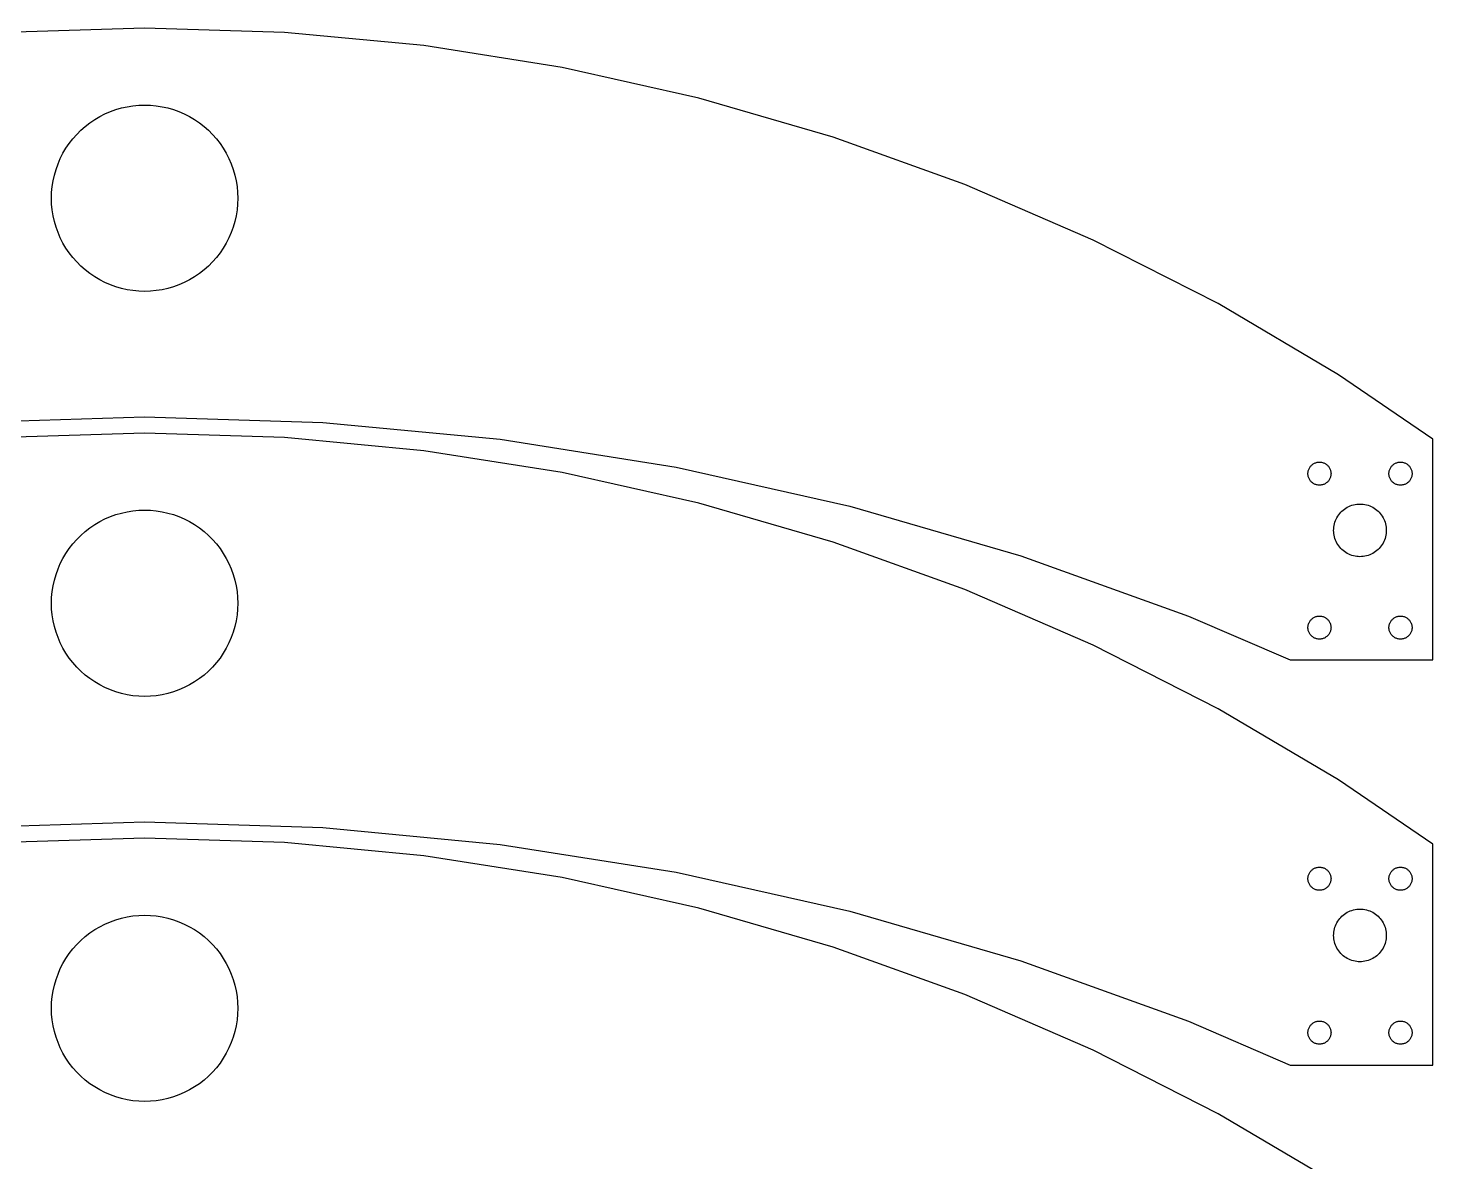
# Model space of a CAD drawing. Header units: metres. Extents: x 0 to 318, y 0 to 285.
# Drawn here: x 144.6 to 318, y 145 to 285 of the extents above; entities that cross this region are included whole.
import ezdxf

# ---------------------------------------------------------------- set-up
doc = ezdxf.new("R2010")
doc.units = ezdxf.units.M

msp = doc.modelspace()

# ---------------------------------------------------------------- linework, layer by layer
for p, q in [((159, 285), (141.733, 284.457)), ((176.267, 284.457), (159, 285)), ((193.467, 282.832), (176.267, 284.457)), ((210.53, 280.129), (193.467, 282.832)), ((227.39, 276.36), (210.53, 280.129)), ((243.98, 271.541), (227.39, 276.36)), ((152.838, 273.71), (153.46, 274.078)), ((153.46, 274.078), (154.104, 274.406)), ((154.104, 274.406), (154.767, 274.692)), ((154.767, 274.692), (155.446, 274.937)), ((155.446, 274.937), (156.14, 275.139)), ((156.14, 275.139), (156.845, 275.296)), ((156.845, 275.296), (157.559, 275.409)), ((157.559, 275.409), (158.278, 275.477)), ((158.278, 275.477), (159, 275.5)), ((159, 275.5), (159.722, 275.477)), ((159.722, 275.477), (160.441, 275.409)), ((160.441, 275.409), (161.155, 275.296)), ((161.155, 275.296), (161.86, 275.139)), ((161.86, 275.139), (162.554, 274.937)), ((162.554, 274.937), (163.233, 274.692)), ((163.233, 274.692), (163.896, 274.406)), ((163.896, 274.406), (164.54, 274.078)), ((164.54, 274.078), (165.162, 273.71)), ((150.617, 271.872), (151.128, 272.383)), ((151.128, 272.383), (151.67, 272.861)), ((151.67, 272.861), (152.24, 273.304)), ((152.24, 273.304), (152.838, 273.71)), ((165.162, 273.71), (165.76, 273.304)), ((165.76, 273.304), (166.33, 272.861)), ((166.33, 272.861), (166.872, 272.383)), ((166.872, 272.383), (167.383, 271.872)), ((149.29, 270.162), (149.696, 270.76)), ((149.696, 270.76), (150.139, 271.33)), ((150.139, 271.33), (150.617, 271.872)), ((167.383, 271.872), (167.861, 271.33)), ((167.861, 271.33), (168.304, 270.76)), ((168.304, 270.76), (168.71, 270.162)), ((260.234, 265.689), (243.98, 271.541)), ((148.308, 268.233), (148.594, 268.896)), ((148.594, 268.896), (148.922, 269.54)), ((148.922, 269.54), (149.29, 270.162)), ((168.71, 270.162), (169.078, 269.54)), ((169.078, 269.54), (169.406, 268.896)), ((169.406, 268.896), (169.692, 268.233)), ((147.861, 266.86), (148.063, 267.554)), ((148.063, 267.554), (148.308, 268.233)), ((169.692, 268.233), (169.937, 267.554)), ((169.937, 267.554), (170.139, 266.86)), ((147.523, 264.722), (147.591, 265.441)), ((147.591, 265.441), (147.704, 266.155)), ((147.704, 266.155), (147.861, 266.86)), ((170.139, 266.86), (170.296, 266.155)), ((170.296, 266.155), (170.409, 265.441)), ((170.409, 265.441), (170.477, 264.722)), ((276.089, 258.827), (260.234, 265.689)), ((147.5, 264), (147.523, 264.722)), ((147.523, 263.278), (147.5, 264)), ((170.477, 264.722), (170.5, 264)), ((170.5, 264), (170.477, 263.278)), ((147.591, 262.559), (147.523, 263.278)), ((147.704, 261.845), (147.591, 262.559)), ((147.861, 261.14), (147.704, 261.845)), ((170.296, 261.845), (170.139, 261.14)), ((170.409, 262.559), (170.296, 261.845)), ((170.477, 263.278), (170.409, 262.559)), ((148.063, 260.446), (147.861, 261.14)), ((148.308, 259.767), (148.063, 260.446)), ((169.937, 260.446), (169.692, 259.767)), ((170.139, 261.14), (169.937, 260.446)), ((148.594, 259.104), (148.308, 259.767)), ((148.922, 258.46), (148.594, 259.104)), ((149.29, 257.838), (148.922, 258.46)), ((169.078, 258.46), (168.71, 257.838)), ((169.406, 259.104), (169.078, 258.46)), ((169.692, 259.767), (169.406, 259.104)), ((291.482, 250.984), (276.089, 258.827)), ((149.696, 257.24), (149.29, 257.838)), ((150.139, 256.67), (149.696, 257.24)), ((150.617, 256.128), (150.139, 256.67)), ((167.861, 256.67), (167.383, 256.128)), ((168.304, 257.24), (167.861, 256.67)), ((168.71, 257.838), (168.304, 257.24)), ((151.128, 255.617), (150.617, 256.128)), ((151.67, 255.139), (151.128, 255.617)), ((152.24, 254.696), (151.67, 255.139)), ((166.33, 255.139), (165.76, 254.696)), ((166.872, 255.617), (166.33, 255.139)), ((167.383, 256.128), (166.872, 255.617)), ((152.838, 254.29), (152.24, 254.696)), ((153.46, 253.922), (152.838, 254.29)), ((154.104, 253.594), (153.46, 253.922)), ((154.767, 253.308), (154.104, 253.594)), ((155.446, 253.063), (154.767, 253.308)), ((163.233, 253.308), (162.554, 253.063)), ((163.896, 253.594), (163.233, 253.308)), ((164.54, 253.922), (163.896, 253.594)), ((165.162, 254.29), (164.54, 253.922)), ((165.76, 254.696), (165.162, 254.29)), ((156.14, 252.861), (155.446, 253.063)), ((156.845, 252.704), (156.14, 252.861)), ((157.559, 252.591), (156.845, 252.704)), ((158.278, 252.523), (157.559, 252.591)), ((159, 252.5), (158.278, 252.523)), ((159.722, 252.523), (159, 252.5)), ((160.441, 252.591), (159.722, 252.523)), ((161.155, 252.704), (160.441, 252.591)), ((161.86, 252.861), (161.155, 252.704)), ((162.554, 253.063), (161.86, 252.861)), ((306.352, 242.19), (291.482, 250.984)), ((318, 234.274), (306.352, 242.19)), ((137.023, 236.309), (159, 237)), ((159, 237), (180.977, 236.309)), ((180.977, 236.309), (202.867, 234.24)), ((159, 235), (141.733, 234.457)), ((176.267, 234.457), (159, 235)), ((193.467, 232.832), (176.267, 234.457)), ((202.867, 234.24), (224.583, 230.801)), ((318, 207), (318, 234.274)), ((210.53, 230.129), (193.467, 232.832)), ((224.583, 230.801), (246.041, 226.004)), ((302.675, 230.525), (302.711, 230.607)), ((302.711, 230.607), (302.751, 230.686)), ((302.751, 230.686), (302.797, 230.764)), ((302.797, 230.764), (302.847, 230.838)), ((302.847, 230.838), (302.902, 230.908)), ((302.902, 230.908), (302.961, 230.975)), ((302.961, 230.975), (303.025, 231.039)), ((303.025, 231.039), (303.092, 231.098)), ((303.092, 231.098), (303.162, 231.153)), ((303.162, 231.153), (303.236, 231.203)), ((303.236, 231.203), (303.313, 231.249)), ((303.313, 231.249), (303.393, 231.289)), ((303.393, 231.289), (303.475, 231.325)), ((303.475, 231.325), (303.56, 231.355)), ((303.56, 231.355), (303.646, 231.38)), ((303.646, 231.38), (303.733, 231.4)), ((303.733, 231.4), (303.821, 231.414)), ((303.821, 231.414), (303.911, 231.422)), ((303.911, 231.422), (304, 231.425)), ((304, 231.425), (304.089, 231.422)), ((304.089, 231.422), (304.179, 231.414)), ((304.179, 231.414), (304.267, 231.4)), ((304.267, 231.4), (304.354, 231.38)), ((304.354, 231.38), (304.44, 231.355)), ((304.44, 231.355), (304.525, 231.325)), ((304.525, 231.325), (304.607, 231.289)), ((304.607, 231.289), (304.686, 231.249)), ((304.686, 231.249), (304.764, 231.203)), ((304.764, 231.203), (304.838, 231.153)), ((304.838, 231.153), (304.908, 231.098)), ((304.908, 231.098), (304.975, 231.039)), ((304.975, 231.039), (305.039, 230.975)), ((305.039, 230.975), (305.098, 230.908)), ((305.098, 230.908), (305.153, 230.838)), ((305.153, 230.838), (305.203, 230.764)), ((305.203, 230.764), (305.249, 230.686)), ((305.249, 230.686), (305.289, 230.607)), ((305.289, 230.607), (305.325, 230.525)), ((312.675, 230.525), (312.711, 230.607)), ((312.711, 230.607), (312.751, 230.686)), ((312.751, 230.686), (312.797, 230.764)), ((312.797, 230.764), (312.847, 230.838)), ((312.847, 230.838), (312.902, 230.908)), ((312.902, 230.908), (312.961, 230.975)), ((312.961, 230.975), (313.025, 231.039)), ((313.025, 231.039), (313.092, 231.098)), ((313.092, 231.098), (313.162, 231.153)), ((313.162, 231.153), (313.236, 231.203)), ((313.236, 231.203), (313.313, 231.249)), ((313.313, 231.249), (313.393, 231.289)), ((313.393, 231.289), (313.475, 231.325)), ((313.475, 231.325), (313.56, 231.355)), ((313.56, 231.355), (313.646, 231.38)), ((313.646, 231.38), (313.733, 231.4)), ((313.733, 231.4), (313.821, 231.414)), ((313.821, 231.414), (313.911, 231.422)), ((313.911, 231.422), (314, 231.425)), ((314, 231.425), (314.089, 231.422)), ((314.089, 231.422), (314.179, 231.414)), ((314.179, 231.414), (314.267, 231.4)), ((314.267, 231.4), (314.354, 231.38)), ((314.354, 231.38), (314.44, 231.355)), ((314.44, 231.355), (314.525, 231.325)), ((314.525, 231.325), (314.607, 231.289)), ((314.607, 231.289), (314.686, 231.249)), ((314.686, 231.249), (314.764, 231.203)), ((314.764, 231.203), (314.838, 231.153)), ((314.838, 231.153), (314.908, 231.098)), ((314.908, 231.098), (314.975, 231.039)), ((314.975, 231.039), (315.039, 230.975)), ((315.039, 230.975), (315.098, 230.908)), ((315.098, 230.908), (315.153, 230.838)), ((315.153, 230.838), (315.203, 230.764)), ((315.203, 230.764), (315.249, 230.686)), ((315.249, 230.686), (315.289, 230.607)), ((315.289, 230.607), (315.325, 230.525)), ((227.39, 226.36), (210.53, 230.129)), ((302.575, 230), (302.578, 230.089)), ((302.578, 229.911), (302.575, 230)), ((302.578, 230.089), (302.586, 230.179)), ((302.586, 229.821), (302.578, 229.911)), ((302.586, 230.179), (302.6, 230.267)), ((302.6, 229.733), (302.586, 229.821)), ((302.6, 230.267), (302.62, 230.354)), ((302.62, 229.646), (302.6, 229.733)), ((302.62, 230.354), (302.645, 230.44)), ((302.645, 229.56), (302.62, 229.646)), ((302.645, 230.44), (302.675, 230.525)), ((302.675, 229.475), (302.645, 229.56)), ((302.711, 229.393), (302.675, 229.475)), ((302.751, 229.313), (302.711, 229.393)), ((302.797, 229.236), (302.751, 229.313)), ((302.847, 229.162), (302.797, 229.236)), ((302.902, 229.092), (302.847, 229.162)), ((302.961, 229.025), (302.902, 229.092)), ((303.025, 228.961), (302.961, 229.025)), ((303.092, 228.902), (303.025, 228.961)), ((303.162, 228.847), (303.092, 228.902)), ((304.908, 228.902), (304.838, 228.847)), ((304.975, 228.961), (304.908, 228.902)), ((305.039, 229.025), (304.975, 228.961)), ((305.098, 229.092), (305.039, 229.025)), ((305.153, 229.162), (305.098, 229.092)), ((305.203, 229.236), (305.153, 229.162)), ((305.249, 229.313), (305.203, 229.236)), ((305.289, 229.393), (305.249, 229.313)), ((305.325, 229.475), (305.289, 229.393)), ((305.325, 230.525), (305.355, 230.44)), ((305.355, 229.56), (305.325, 229.475)), ((305.355, 230.44), (305.38, 230.354)), ((305.38, 229.646), (305.355, 229.56)), ((305.38, 230.354), (305.4, 230.267)), ((305.4, 229.733), (305.38, 229.646)), ((305.4, 230.267), (305.414, 230.179)), ((305.414, 229.821), (305.4, 229.733)), ((305.414, 230.179), (305.422, 230.089)), ((305.422, 229.911), (305.414, 229.821)), ((305.422, 230.089), (305.425, 230)), ((305.425, 230), (305.422, 229.911)), ((312.575, 230), (312.578, 230.089)), ((312.578, 229.911), (312.575, 230)), ((312.578, 230.089), (312.586, 230.179)), ((312.586, 229.821), (312.578, 229.911)), ((312.586, 230.179), (312.6, 230.267)), ((312.6, 229.733), (312.586, 229.821)), ((312.6, 230.267), (312.62, 230.354)), ((312.62, 229.646), (312.6, 229.733)), ((312.62, 230.354), (312.645, 230.44)), ((312.645, 229.56), (312.62, 229.646)), ((312.645, 230.44), (312.675, 230.525)), ((312.675, 229.475), (312.645, 229.56)), ((312.711, 229.393), (312.675, 229.475)), ((312.751, 229.313), (312.711, 229.393)), ((312.797, 229.236), (312.751, 229.313)), ((312.847, 229.162), (312.797, 229.236)), ((312.902, 229.092), (312.847, 229.162)), ((312.961, 229.025), (312.902, 229.092)), ((313.025, 228.961), (312.961, 229.025)), ((313.092, 228.902), (313.025, 228.961)), ((313.162, 228.847), (313.092, 228.902)), ((314.908, 228.902), (314.838, 228.847)), ((314.975, 228.961), (314.908, 228.902)), ((315.039, 229.025), (314.975, 228.961)), ((315.098, 229.092), (315.039, 229.025)), ((315.153, 229.162), (315.098, 229.092)), ((315.203, 229.236), (315.153, 229.162)), ((315.249, 229.313), (315.203, 229.236)), ((315.289, 229.393), (315.249, 229.313)), ((315.325, 229.475), (315.289, 229.393)), ((315.325, 230.525), (315.355, 230.44)), ((315.355, 229.56), (315.325, 229.475)), ((315.355, 230.44), (315.38, 230.354)), ((315.38, 229.646), (315.355, 229.56)), ((315.38, 230.354), (315.4, 230.267)), ((315.4, 229.733), (315.38, 229.646)), ((315.4, 230.267), (315.414, 230.179)), ((315.414, 229.821), (315.4, 229.733)), ((315.414, 230.179), (315.422, 230.089)), ((315.422, 229.911), (315.414, 229.821)), ((315.422, 230.089), (315.425, 230)), ((315.425, 230), (315.422, 229.911)), ((303.236, 228.797), (303.162, 228.847)), ((303.313, 228.751), (303.236, 228.797)), ((303.393, 228.711), (303.313, 228.751)), ((303.475, 228.675), (303.393, 228.711)), ((303.56, 228.645), (303.475, 228.675)), ((303.646, 228.62), (303.56, 228.645)), ((303.733, 228.6), (303.646, 228.62)), ((303.821, 228.586), (303.733, 228.6)), ((303.911, 228.578), (303.821, 228.586)), ((304, 228.575), (303.911, 228.578)), ((304.089, 228.578), (304, 228.575)), ((304.179, 228.586), (304.089, 228.578)), ((304.267, 228.6), (304.179, 228.586)), ((304.354, 228.62), (304.267, 228.6)), ((304.44, 228.645), (304.354, 228.62)), ((304.525, 228.675), (304.44, 228.645)), ((304.607, 228.711), (304.525, 228.675)), ((304.686, 228.751), (304.607, 228.711)), ((304.764, 228.797), (304.686, 228.751)), ((304.838, 228.847), (304.764, 228.797)), ((313.236, 228.797), (313.162, 228.847)), ((313.313, 228.751), (313.236, 228.797)), ((313.393, 228.711), (313.313, 228.751)), ((313.475, 228.675), (313.393, 228.711)), ((313.56, 228.645), (313.475, 228.675)), ((313.646, 228.62), (313.56, 228.645)), ((313.733, 228.6), (313.646, 228.62)), ((313.821, 228.586), (313.733, 228.6)), ((313.911, 228.578), (313.821, 228.586)), ((314, 228.575), (313.911, 228.578)), ((314.089, 228.578), (314, 228.575)), ((314.179, 228.586), (314.089, 228.578)), ((314.267, 228.6), (314.179, 228.586)), ((314.354, 228.62), (314.267, 228.6)), ((314.44, 228.645), (314.354, 228.62)), ((314.525, 228.675), (314.44, 228.645)), ((314.607, 228.711), (314.525, 228.675)), ((314.686, 228.751), (314.607, 228.711)), ((314.764, 228.797), (314.686, 228.751)), ((314.838, 228.847), (314.764, 228.797)), ((156.845, 225.296), (157.559, 225.409)), ((157.559, 225.409), (158.278, 225.477)), ((158.278, 225.477), (159, 225.5)), ((159, 225.5), (159.722, 225.477)), ((159.722, 225.477), (160.441, 225.409)), ((160.441, 225.409), (161.155, 225.296)), ((243.98, 221.541), (227.39, 226.36)), ((246.041, 226.004), (267.156, 219.87)), ((306.775, 225.369), (306.928, 225.504)), ((306.928, 225.504), (307.09, 225.629)), ((307.09, 225.629), (307.259, 225.744)), ((307.259, 225.744), (307.434, 225.848)), ((307.434, 225.848), (307.616, 225.941)), ((307.616, 225.941), (307.804, 226.022)), ((307.804, 226.022), (307.996, 226.091)), ((307.996, 226.091), (308.192, 226.148)), ((308.192, 226.148), (308.391, 226.192)), ((308.391, 226.192), (308.593, 226.224)), ((308.593, 226.224), (308.796, 226.244)), ((308.796, 226.244), (309, 226.25)), ((309, 226.25), (309.204, 226.244)), ((309.204, 226.244), (309.407, 226.224)), ((309.407, 226.224), (309.609, 226.192)), ((309.609, 226.192), (309.808, 226.148)), ((309.808, 226.148), (310.004, 226.091)), ((310.004, 226.091), (310.196, 226.022)), ((310.196, 226.022), (310.384, 225.941)), ((310.384, 225.941), (310.566, 225.848)), ((310.566, 225.848), (310.741, 225.744)), ((310.741, 225.744), (310.91, 225.629)), ((310.91, 225.629), (311.072, 225.504)), ((311.072, 225.504), (311.225, 225.369)), ((152.24, 223.304), (152.838, 223.71)), ((152.838, 223.71), (153.46, 224.078)), ((153.46, 224.078), (154.104, 224.406)), ((154.104, 224.406), (154.767, 224.692)), ((154.767, 224.692), (155.446, 224.937)), ((155.446, 224.937), (156.14, 225.139)), ((156.14, 225.139), (156.845, 225.296)), ((161.155, 225.296), (161.86, 225.139)), ((161.86, 225.139), (162.554, 224.937)), ((162.554, 224.937), (163.233, 224.692)), ((163.233, 224.692), (163.896, 224.406)), ((163.896, 224.406), (164.54, 224.078)), ((164.54, 224.078), (165.162, 223.71)), ((165.162, 223.71), (165.76, 223.304)), ((305.808, 223.609), (305.852, 223.808)), ((305.852, 223.808), (305.909, 224.004)), ((305.909, 224.004), (305.978, 224.196)), ((305.978, 224.196), (306.059, 224.384)), ((306.059, 224.384), (306.152, 224.566)), ((306.152, 224.566), (306.256, 224.741)), ((306.256, 224.741), (306.371, 224.91)), ((306.371, 224.91), (306.496, 225.072)), ((306.496, 225.072), (306.631, 225.225)), ((306.631, 225.225), (306.775, 225.369)), ((311.225, 225.369), (311.369, 225.225)), ((311.369, 225.225), (311.504, 225.072)), ((311.504, 225.072), (311.629, 224.91)), ((311.629, 224.91), (311.744, 224.741)), ((311.744, 224.741), (311.848, 224.566)), ((311.848, 224.566), (311.941, 224.384)), ((311.941, 224.384), (312.022, 224.196)), ((312.022, 224.196), (312.091, 224.004)), ((312.091, 224.004), (312.148, 223.808)), ((312.148, 223.808), (312.192, 223.609)), ((150.617, 221.872), (151.128, 222.383)), ((151.128, 222.383), (151.67, 222.861)), ((151.67, 222.861), (152.24, 223.304)), ((165.76, 223.304), (166.33, 222.861)), ((166.33, 222.861), (166.872, 222.383)), ((166.872, 222.383), (167.383, 221.872)), ((305.75, 223), (305.756, 223.204)), ((305.756, 222.796), (305.75, 223)), ((305.756, 223.204), (305.776, 223.407)), ((305.776, 222.593), (305.756, 222.796)), ((305.776, 223.407), (305.808, 223.609)), ((305.808, 222.391), (305.776, 222.593)), ((305.852, 222.192), (305.808, 222.391)), ((305.909, 221.996), (305.852, 222.192)), ((305.978, 221.804), (305.909, 221.996)), ((312.091, 221.996), (312.022, 221.804)), ((312.148, 222.192), (312.091, 221.996)), ((312.192, 222.391), (312.148, 222.192)), ((312.192, 223.609), (312.224, 223.407)), ((312.224, 222.593), (312.192, 222.391)), ((312.224, 223.407), (312.244, 223.204)), ((312.244, 222.796), (312.224, 222.593)), ((312.244, 223.204), (312.25, 223)), ((312.25, 223), (312.244, 222.796)), ((149.29, 220.162), (149.696, 220.76)), ((149.696, 220.76), (150.139, 221.33)), ((150.139, 221.33), (150.617, 221.872)), ((167.383, 221.872), (167.861, 221.33)), ((167.861, 221.33), (168.304, 220.76)), ((168.304, 220.76), (168.71, 220.162)), ((260.234, 215.689), (243.98, 221.541)), ((306.059, 221.616), (305.978, 221.804)), ((306.152, 221.434), (306.059, 221.616)), ((306.256, 221.259), (306.152, 221.434)), ((306.371, 221.09), (306.256, 221.259)), ((306.496, 220.928), (306.371, 221.09)), ((306.631, 220.775), (306.496, 220.928)), ((306.775, 220.631), (306.631, 220.775)), ((306.928, 220.496), (306.775, 220.631)), ((307.09, 220.371), (306.928, 220.496)), ((307.259, 220.256), (307.09, 220.371)), ((307.434, 220.152), (307.259, 220.256)), ((310.741, 220.256), (310.566, 220.152)), ((310.91, 220.371), (310.741, 220.256)), ((311.072, 220.496), (310.91, 220.371)), ((311.225, 220.631), (311.072, 220.496)), ((311.369, 220.775), (311.225, 220.631)), ((311.504, 220.928), (311.369, 220.775)), ((311.629, 221.09), (311.504, 220.928)), ((311.744, 221.259), (311.629, 221.09)), ((311.848, 221.434), (311.744, 221.259)), ((311.941, 221.616), (311.848, 221.434)), ((312.022, 221.804), (311.941, 221.616)), ((148.308, 218.233), (148.594, 218.896)), ((148.594, 218.896), (148.922, 219.54)), ((148.922, 219.54), (149.29, 220.162)), ((168.71, 220.162), (169.078, 219.54)), ((169.078, 219.54), (169.406, 218.896)), ((169.406, 218.896), (169.692, 218.233)), ((267.156, 219.87), (287.844, 212.422)), ((307.616, 220.059), (307.434, 220.152)), ((307.804, 219.978), (307.616, 220.059)), ((307.996, 219.909), (307.804, 219.978)), ((308.192, 219.852), (307.996, 219.909)), ((308.391, 219.808), (308.192, 219.852)), ((308.593, 219.776), (308.391, 219.808)), ((308.796, 219.756), (308.593, 219.776)), ((309, 219.75), (308.796, 219.756)), ((309.204, 219.756), (309, 219.75)), ((309.407, 219.776), (309.204, 219.756)), ((309.609, 219.808), (309.407, 219.776)), ((309.808, 219.852), (309.609, 219.808)), ((310.004, 219.909), (309.808, 219.852)), ((310.196, 219.978), (310.004, 219.909)), ((310.384, 220.059), (310.196, 219.978)), ((310.566, 220.152), (310.384, 220.059)), ((147.704, 216.155), (147.861, 216.86)), ((147.861, 216.86), (148.063, 217.554)), ((148.063, 217.554), (148.308, 218.233)), ((169.692, 218.233), (169.937, 217.554)), ((169.937, 217.554), (170.139, 216.86)), ((170.139, 216.86), (170.296, 216.155)), ((147.523, 214.722), (147.591, 215.441)), ((147.591, 215.441), (147.704, 216.155)), ((170.296, 216.155), (170.409, 215.441)), ((170.409, 215.441), (170.477, 214.722)), ((276.089, 208.827), (260.234, 215.689)), ((147.5, 214), (147.523, 214.722)), ((147.523, 213.278), (147.5, 214)), ((147.591, 212.559), (147.523, 213.278)), ((170.477, 213.278), (170.409, 212.559)), ((170.477, 214.722), (170.5, 214)), ((170.5, 214), (170.477, 213.278)), ((147.704, 211.845), (147.591, 212.559)), ((147.861, 211.14), (147.704, 211.845)), ((170.296, 211.845), (170.139, 211.14)), ((170.409, 212.559), (170.296, 211.845)), ((287.844, 212.422), (300.373, 207)), ((302.675, 211.525), (302.711, 211.607)), ((302.711, 211.607), (302.751, 211.686)), ((302.751, 211.686), (302.797, 211.764)), ((302.797, 211.764), (302.847, 211.838)), ((302.847, 211.838), (302.902, 211.908)), ((302.902, 211.908), (302.961, 211.975)), ((302.961, 211.975), (303.025, 212.039)), ((303.025, 212.039), (303.092, 212.098)), ((303.092, 212.098), (303.162, 212.153)), ((303.162, 212.153), (303.236, 212.203)), ((303.236, 212.203), (303.313, 212.249)), ((303.313, 212.249), (303.393, 212.289)), ((303.393, 212.289), (303.475, 212.325)), ((303.475, 212.325), (303.56, 212.355)), ((303.56, 212.355), (303.646, 212.38)), ((303.646, 212.38), (303.733, 212.4)), ((303.733, 212.4), (303.821, 212.414)), ((303.821, 212.414), (303.911, 212.422)), ((303.911, 212.422), (304, 212.425)), ((304, 212.425), (304.089, 212.422)), ((304.089, 212.422), (304.179, 212.414)), ((304.179, 212.414), (304.267, 212.4)), ((304.267, 212.4), (304.354, 212.38)), ((304.354, 212.38), (304.44, 212.355)), ((304.44, 212.355), (304.525, 212.325)), ((304.525, 212.325), (304.607, 212.289)), ((304.607, 212.289), (304.686, 212.249)), ((304.686, 212.249), (304.764, 212.203)), ((304.764, 212.203), (304.838, 212.153)), ((304.838, 212.153), (304.908, 212.098)), ((304.908, 212.098), (304.975, 212.039)), ((304.975, 212.039), (305.039, 211.975)), ((305.039, 211.975), (305.098, 211.908)), ((305.098, 211.908), (305.153, 211.838)), ((305.153, 211.838), (305.203, 211.764)), ((305.203, 211.764), (305.249, 211.686)), ((305.249, 211.686), (305.289, 211.607)), ((305.289, 211.607), (305.325, 211.525)), ((312.675, 211.525), (312.711, 211.607)), ((312.711, 211.607), (312.751, 211.686)), ((312.751, 211.686), (312.797, 211.764)), ((312.797, 211.764), (312.847, 211.838)), ((312.847, 211.838), (312.902, 211.908)), ((312.902, 211.908), (312.961, 211.975)), ((312.961, 211.975), (313.025, 212.039)), ((313.025, 212.039), (313.092, 212.098)), ((313.092, 212.098), (313.162, 212.153)), ((313.162, 212.153), (313.236, 212.203)), ((313.236, 212.203), (313.313, 212.249)), ((313.313, 212.249), (313.393, 212.289)), ((313.393, 212.289), (313.475, 212.325)), ((313.475, 212.325), (313.56, 212.355)), ((313.56, 212.355), (313.646, 212.38)), ((313.646, 212.38), (313.733, 212.4)), ((313.733, 212.4), (313.821, 212.414)), ((313.821, 212.414), (313.911, 212.422)), ((313.911, 212.422), (314, 212.425)), ((314, 212.425), (314.089, 212.422)), ((314.089, 212.422), (314.179, 212.414)), ((314.179, 212.414), (314.267, 212.4)), ((314.267, 212.4), (314.354, 212.38)), ((314.354, 212.38), (314.44, 212.355)), ((314.44, 212.355), (314.525, 212.325)), ((314.525, 212.325), (314.607, 212.289)), ((314.607, 212.289), (314.686, 212.249)), ((314.686, 212.249), (314.764, 212.203)), ((314.764, 212.203), (314.838, 212.153)), ((314.838, 212.153), (314.908, 212.098)), ((314.908, 212.098), (314.975, 212.039)), ((314.975, 212.039), (315.039, 211.975)), ((315.039, 211.975), (315.098, 211.908)), ((315.098, 211.908), (315.153, 211.838)), ((315.153, 211.838), (315.203, 211.764)), ((315.203, 211.764), (315.249, 211.686)), ((315.249, 211.686), (315.289, 211.607)), ((315.289, 211.607), (315.325, 211.525)), ((148.063, 210.446), (147.861, 211.14)), ((148.308, 209.767), (148.063, 210.446)), ((169.937, 210.446), (169.692, 209.767)), ((170.139, 211.14), (169.937, 210.446)), ((302.575, 211), (302.578, 211.089)), ((302.578, 210.911), (302.575, 211)), ((302.578, 211.089), (302.586, 211.179)), ((302.586, 210.821), (302.578, 210.911)), ((302.586, 211.179), (302.6, 211.267)), ((302.6, 210.733), (302.586, 210.821)), ((302.6, 211.267), (302.62, 211.354)), ((302.62, 210.646), (302.6, 210.733)), ((302.62, 211.354), (302.645, 211.44)), ((302.645, 210.56), (302.62, 210.646)), ((302.645, 211.44), (302.675, 211.525)), ((302.675, 210.475), (302.645, 210.56)), ((302.711, 210.393), (302.675, 210.475)), ((302.751, 210.313), (302.711, 210.393)), ((302.797, 210.236), (302.751, 210.313)), ((302.847, 210.162), (302.797, 210.236)), ((302.902, 210.092), (302.847, 210.162)), ((302.961, 210.025), (302.902, 210.092)), ((303.025, 209.961), (302.961, 210.025)), ((303.092, 209.902), (303.025, 209.961)), ((303.162, 209.847), (303.092, 209.902)), ((303.236, 209.797), (303.162, 209.847)), ((303.313, 209.751), (303.236, 209.797)), ((304.764, 209.797), (304.686, 209.751)), ((304.838, 209.847), (304.764, 209.797)), ((304.908, 209.902), (304.838, 209.847)), ((304.975, 209.961), (304.908, 209.902)), ((305.039, 210.025), (304.975, 209.961)), ((305.098, 210.092), (305.039, 210.025)), ((305.153, 210.162), (305.098, 210.092)), ((305.203, 210.236), (305.153, 210.162)), ((305.249, 210.313), (305.203, 210.236)), ((305.289, 210.393), (305.249, 210.313)), ((305.325, 210.475), (305.289, 210.393)), ((305.325, 211.525), (305.355, 211.44)), ((305.355, 210.56), (305.325, 210.475)), ((305.355, 211.44), (305.38, 211.354)), ((305.38, 210.646), (305.355, 210.56)), ((305.38, 211.354), (305.4, 211.267)), ((305.4, 210.733), (305.38, 210.646)), ((305.4, 211.267), (305.414, 211.179)), ((305.414, 210.821), (305.4, 210.733)), ((305.414, 211.179), (305.422, 211.089)), ((305.422, 210.911), (305.414, 210.821)), ((305.422, 211.089), (305.425, 211)), ((305.425, 211), (305.422, 210.911)), ((312.575, 211), (312.578, 211.089)), ((312.578, 210.911), (312.575, 211)), ((312.578, 211.089), (312.586, 211.179)), ((312.586, 210.821), (312.578, 210.911)), ((312.586, 211.179), (312.6, 211.267)), ((312.6, 210.733), (312.586, 210.821)), ((312.6, 211.267), (312.62, 211.354)), ((312.62, 210.646), (312.6, 210.733)), ((312.62, 211.354), (312.645, 211.44)), ((312.645, 210.56), (312.62, 210.646)), ((312.645, 211.44), (312.675, 211.525)), ((312.675, 210.475), (312.645, 210.56)), ((312.711, 210.393), (312.675, 210.475)), ((312.751, 210.313), (312.711, 210.393)), ((312.797, 210.236), (312.751, 210.313)), ((312.847, 210.162), (312.797, 210.236)), ((312.902, 210.092), (312.847, 210.162)), ((312.961, 210.025), (312.902, 210.092)), ((313.025, 209.961), (312.961, 210.025)), ((313.092, 209.902), (313.025, 209.961)), ((313.162, 209.847), (313.092, 209.902)), ((313.236, 209.797), (313.162, 209.847)), ((313.313, 209.751), (313.236, 209.797)), ((314.764, 209.797), (314.686, 209.751)), ((314.838, 209.847), (314.764, 209.797)), ((314.908, 209.902), (314.838, 209.847)), ((314.975, 209.961), (314.908, 209.902)), ((315.039, 210.025), (314.975, 209.961)), ((315.098, 210.092), (315.039, 210.025)), ((315.153, 210.162), (315.098, 210.092)), ((315.203, 210.236), (315.153, 210.162)), ((315.249, 210.313), (315.203, 210.236)), ((315.289, 210.393), (315.249, 210.313)), ((315.325, 210.475), (315.289, 210.393)), ((315.325, 211.525), (315.355, 211.44)), ((315.355, 210.56), (315.325, 210.475)), ((315.355, 211.44), (315.38, 211.354)), ((315.38, 210.646), (315.355, 210.56)), ((315.38, 211.354), (315.4, 211.267)), ((315.4, 210.733), (315.38, 210.646)), ((315.4, 211.267), (315.414, 211.179)), ((315.414, 210.821), (315.4, 210.733)), ((315.414, 211.179), (315.422, 211.089)), ((315.422, 210.911), (315.414, 210.821)), ((315.422, 211.089), (315.425, 211)), ((315.425, 211), (315.422, 210.911)), ((148.594, 209.104), (148.308, 209.767)), ((148.922, 208.46), (148.594, 209.104)), ((149.29, 207.838), (148.922, 208.46)), ((169.078, 208.46), (168.71, 207.838)), ((169.406, 209.104), (169.078, 208.46)), ((169.692, 209.767), (169.406, 209.104)), ((291.482, 200.984), (276.089, 208.827)), ((303.393, 209.711), (303.313, 209.751)), ((303.475, 209.675), (303.393, 209.711)), ((303.56, 209.645), (303.475, 209.675)), ((303.646, 209.62), (303.56, 209.645)), ((303.733, 209.6), (303.646, 209.62)), ((303.821, 209.586), (303.733, 209.6)), ((303.911, 209.578), (303.821, 209.586)), ((304, 209.575), (303.911, 209.578)), ((304.089, 209.578), (304, 209.575)), ((304.179, 209.586), (304.089, 209.578)), ((304.267, 209.6), (304.179, 209.586)), ((304.354, 209.62), (304.267, 209.6)), ((304.44, 209.645), (304.354, 209.62)), ((304.525, 209.675), (304.44, 209.645)), ((304.607, 209.711), (304.525, 209.675)), ((304.686, 209.751), (304.607, 209.711)), ((313.393, 209.711), (313.313, 209.751)), ((313.475, 209.675), (313.393, 209.711)), ((313.56, 209.645), (313.475, 209.675)), ((313.646, 209.62), (313.56, 209.645)), ((313.733, 209.6), (313.646, 209.62)), ((313.821, 209.586), (313.733, 209.6)), ((313.911, 209.578), (313.821, 209.586)), ((314, 209.575), (313.911, 209.578)), ((314.089, 209.578), (314, 209.575)), ((314.179, 209.586), (314.089, 209.578)), ((314.267, 209.6), (314.179, 209.586)), ((314.354, 209.62), (314.267, 209.6)), ((314.44, 209.645), (314.354, 209.62)), ((314.525, 209.675), (314.44, 209.645)), ((314.607, 209.711), (314.525, 209.675)), ((314.686, 209.751), (314.607, 209.711)), ((149.696, 207.24), (149.29, 207.838)), ((150.139, 206.67), (149.696, 207.24)), ((150.617, 206.128), (150.139, 206.67)), ((167.861, 206.67), (167.383, 206.128)), ((168.304, 207.24), (167.861, 206.67)), ((168.71, 207.838), (168.304, 207.24)), ((300.373, 207), (318, 207)), ((151.128, 205.617), (150.617, 206.128)), ((151.67, 205.139), (151.128, 205.617)), ((152.24, 204.696), (151.67, 205.139)), ((152.838, 204.29), (152.24, 204.696)), ((165.76, 204.696), (165.162, 204.29)), ((166.33, 205.139), (165.76, 204.696)), ((166.872, 205.617), (166.33, 205.139)), ((167.383, 206.128), (166.872, 205.617)), ((153.46, 203.922), (152.838, 204.29)), ((154.104, 203.594), (153.46, 203.922)), ((154.767, 203.308), (154.104, 203.594)), ((155.446, 203.063), (154.767, 203.308)), ((156.14, 202.861), (155.446, 203.063)), ((156.845, 202.704), (156.14, 202.861)), ((161.86, 202.861), (161.155, 202.704)), ((162.554, 203.063), (161.86, 202.861)), ((163.233, 203.308), (162.554, 203.063)), ((163.896, 203.594), (163.233, 203.308)), ((164.54, 203.922), (163.896, 203.594)), ((165.162, 204.29), (164.54, 203.922)), ((157.559, 202.591), (156.845, 202.704)), ((158.278, 202.523), (157.559, 202.591)), ((159, 202.5), (158.278, 202.523)), ((159.722, 202.523), (159, 202.5)), ((160.441, 202.591), (159.722, 202.523)), ((161.155, 202.704), (160.441, 202.591)), ((306.352, 192.19), (291.482, 200.984)), ((318, 184.274), (306.352, 192.19)), ((137.023, 186.309), (159, 187)), ((159, 187), (180.977, 186.309)), ((180.977, 186.309), (202.867, 184.24)), ((159, 185), (141.733, 184.457)), ((176.267, 184.457), (159, 185)), ((193.467, 182.832), (176.267, 184.457)), ((202.867, 184.24), (224.583, 180.801)), ((318, 157), (318, 184.274)), ((210.53, 180.129), (193.467, 182.832)), ((224.583, 180.801), (246.041, 176.004)), ((302.6, 180.267), (302.62, 180.354)), ((302.62, 180.354), (302.645, 180.44)), ((302.645, 180.44), (302.675, 180.525)), ((302.675, 180.525), (302.711, 180.607)), ((302.711, 180.607), (302.751, 180.686)), ((302.751, 180.686), (302.797, 180.764)), ((302.797, 180.764), (302.847, 180.838)), ((302.847, 180.838), (302.902, 180.908)), ((302.902, 180.908), (302.961, 180.975)), ((302.961, 180.975), (303.025, 181.039)), ((303.025, 181.039), (303.092, 181.098)), ((303.092, 181.098), (303.162, 181.153)), ((303.162, 181.153), (303.236, 181.203)), ((303.236, 181.203), (303.313, 181.249)), ((303.313, 181.249), (303.393, 181.289)), ((303.393, 181.289), (303.475, 181.325)), ((303.475, 181.325), (303.56, 181.355)), ((303.56, 181.355), (303.646, 181.38)), ((303.646, 181.38), (303.733, 181.4)), ((303.733, 181.4), (303.821, 181.414)), ((303.821, 181.414), (303.911, 181.422)), ((303.911, 181.422), (304, 181.425)), ((304, 181.425), (304.089, 181.422)), ((304.089, 181.422), (304.179, 181.414)), ((304.179, 181.414), (304.267, 181.4)), ((304.267, 181.4), (304.354, 181.38)), ((304.354, 181.38), (304.44, 181.355)), ((304.44, 181.355), (304.525, 181.325)), ((304.525, 181.325), (304.607, 181.289)), ((304.607, 181.289), (304.686, 181.249)), ((304.686, 181.249), (304.764, 181.203)), ((304.764, 181.203), (304.838, 181.153)), ((304.838, 181.153), (304.908, 181.098)), ((304.908, 181.098), (304.975, 181.039)), ((304.975, 181.039), (305.039, 180.975)), ((305.039, 180.975), (305.098, 180.908)), ((305.098, 180.908), (305.153, 180.838)), ((305.153, 180.838), (305.203, 180.764)), ((305.203, 180.764), (305.249, 180.686)), ((305.249, 180.686), (305.289, 180.607)), ((305.289, 180.607), (305.325, 180.525)), ((305.325, 180.525), (305.355, 180.44)), ((305.355, 180.44), (305.38, 180.354)), ((305.38, 180.354), (305.4, 180.267)), ((312.6, 180.267), (312.62, 180.354)), ((312.62, 180.354), (312.645, 180.44)), ((312.645, 180.44), (312.675, 180.525)), ((312.675, 180.525), (312.711, 180.607)), ((312.711, 180.607), (312.751, 180.686)), ((312.751, 180.686), (312.797, 180.764)), ((312.797, 180.764), (312.847, 180.838)), ((312.847, 180.838), (312.902, 180.908)), ((312.902, 180.908), (312.961, 180.975)), ((312.961, 180.975), (313.025, 181.039)), ((313.025, 181.039), (313.092, 181.098)), ((313.092, 181.098), (313.162, 181.153)), ((313.162, 181.153), (313.236, 181.203)), ((313.236, 181.203), (313.313, 181.249)), ((313.313, 181.249), (313.393, 181.289)), ((313.393, 181.289), (313.475, 181.325)), ((313.475, 181.325), (313.56, 181.355)), ((313.56, 181.355), (313.646, 181.38)), ((313.646, 181.38), (313.733, 181.4)), ((313.733, 181.4), (313.821, 181.414)), ((313.821, 181.414), (313.911, 181.422)), ((313.911, 181.422), (314, 181.425)), ((314, 181.425), (314.089, 181.422)), ((314.089, 181.422), (314.179, 181.414)), ((314.179, 181.414), (314.267, 181.4)), ((314.267, 181.4), (314.354, 181.38)), ((314.354, 181.38), (314.44, 181.355)), ((314.44, 181.355), (314.525, 181.325)), ((314.525, 181.325), (314.607, 181.289)), ((314.607, 181.289), (314.686, 181.249)), ((314.686, 181.249), (314.764, 181.203)), ((314.764, 181.203), (314.838, 181.153)), ((314.838, 181.153), (314.908, 181.098)), ((314.908, 181.098), (314.975, 181.039)), ((314.975, 181.039), (315.039, 180.975)), ((315.039, 180.975), (315.098, 180.908)), ((315.098, 180.908), (315.153, 180.838)), ((315.153, 180.838), (315.203, 180.764)), ((315.203, 180.764), (315.249, 180.686)), ((315.249, 180.686), (315.289, 180.607)), ((315.289, 180.607), (315.325, 180.525)), ((315.325, 180.525), (315.355, 180.44)), ((315.355, 180.44), (315.38, 180.354)), ((315.38, 180.354), (315.4, 180.267)), ((227.39, 176.36), (210.53, 180.129)), ((302.575, 180), (302.578, 180.089)), ((302.578, 179.911), (302.575, 180)), ((302.578, 180.089), (302.586, 180.179)), ((302.586, 179.821), (302.578, 179.911)), ((302.586, 180.179), (302.6, 180.267)), ((302.6, 179.733), (302.586, 179.821)), ((302.62, 179.646), (302.6, 179.733)), ((302.645, 179.56), (302.62, 179.646)), ((302.675, 179.475), (302.645, 179.56)), ((302.711, 179.393), (302.675, 179.475)), ((302.751, 179.313), (302.711, 179.393)), ((302.797, 179.236), (302.751, 179.313)), ((302.847, 179.162), (302.797, 179.236)), ((302.902, 179.092), (302.847, 179.162)), ((302.961, 179.025), (302.902, 179.092)), ((303.025, 178.961), (302.961, 179.025)), ((303.092, 178.902), (303.025, 178.961)), ((303.162, 178.847), (303.092, 178.902)), ((303.236, 178.797), (303.162, 178.847)), ((303.313, 178.751), (303.236, 178.797)), ((303.393, 178.711), (303.313, 178.751)), ((303.475, 178.675), (303.393, 178.711)), ((303.56, 178.645), (303.475, 178.675)), ((303.646, 178.62), (303.56, 178.645)), ((303.733, 178.6), (303.646, 178.62)), ((303.821, 178.586), (303.733, 178.6)), ((303.911, 178.578), (303.821, 178.586)), ((304.179, 178.586), (304.089, 178.578)), ((304.267, 178.6), (304.179, 178.586)), ((304.354, 178.62), (304.267, 178.6)), ((304.44, 178.645), (304.354, 178.62)), ((304.525, 178.675), (304.44, 178.645)), ((304.607, 178.711), (304.525, 178.675)), ((304.686, 178.751), (304.607, 178.711)), ((304.764, 178.797), (304.686, 178.751)), ((304.838, 178.847), (304.764, 178.797)), ((304.908, 178.902), (304.838, 178.847)), ((304.975, 178.961), (304.908, 178.902)), ((305.039, 179.025), (304.975, 178.961)), ((305.098, 179.092), (305.039, 179.025)), ((305.153, 179.162), (305.098, 179.092)), ((305.203, 179.236), (305.153, 179.162)), ((305.249, 179.313), (305.203, 179.236)), ((305.289, 179.393), (305.249, 179.313)), ((305.325, 179.475), (305.289, 179.393)), ((305.355, 179.56), (305.325, 179.475)), ((305.38, 179.646), (305.355, 179.56)), ((305.4, 179.733), (305.38, 179.646)), ((305.4, 180.267), (305.414, 180.179)), ((305.414, 179.821), (305.4, 179.733)), ((305.414, 180.179), (305.422, 180.089)), ((305.422, 179.911), (305.414, 179.821)), ((305.422, 180.089), (305.425, 180)), ((305.425, 180), (305.422, 179.911)), ((312.575, 180), (312.578, 180.089)), ((312.578, 179.911), (312.575, 180)), ((312.578, 180.089), (312.586, 180.179)), ((312.586, 179.821), (312.578, 179.911)), ((312.586, 180.179), (312.6, 180.267)), ((312.6, 179.733), (312.586, 179.821)), ((312.62, 179.646), (312.6, 179.733)), ((312.645, 179.56), (312.62, 179.646)), ((312.675, 179.475), (312.645, 179.56)), ((312.711, 179.393), (312.675, 179.475)), ((312.751, 179.313), (312.711, 179.393)), ((312.797, 179.236), (312.751, 179.313)), ((312.847, 179.162), (312.797, 179.236)), ((312.902, 179.092), (312.847, 179.162)), ((312.961, 179.025), (312.902, 179.092)), ((313.025, 178.961), (312.961, 179.025)), ((313.092, 178.902), (313.025, 178.961)), ((313.162, 178.847), (313.092, 178.902)), ((313.236, 178.797), (313.162, 178.847)), ((313.313, 178.751), (313.236, 178.797)), ((313.393, 178.711), (313.313, 178.751)), ((313.475, 178.675), (313.393, 178.711)), ((313.56, 178.645), (313.475, 178.675)), ((313.646, 178.62), (313.56, 178.645)), ((313.733, 178.6), (313.646, 178.62)), ((313.821, 178.586), (313.733, 178.6)), ((313.911, 178.578), (313.821, 178.586)), ((314.179, 178.586), (314.089, 178.578)), ((314.267, 178.6), (314.179, 178.586)), ((314.354, 178.62), (314.267, 178.6)), ((314.44, 178.645), (314.354, 178.62)), ((314.525, 178.675), (314.44, 178.645)), ((314.607, 178.711), (314.525, 178.675)), ((314.686, 178.751), (314.607, 178.711)), ((314.764, 178.797), (314.686, 178.751)), ((314.838, 178.847), (314.764, 178.797)), ((314.908, 178.902), (314.838, 178.847)), ((314.975, 178.961), (314.908, 178.902)), ((315.039, 179.025), (314.975, 178.961)), ((315.098, 179.092), (315.039, 179.025)), ((315.153, 179.162), (315.098, 179.092)), ((315.203, 179.236), (315.153, 179.162)), ((315.249, 179.313), (315.203, 179.236)), ((315.289, 179.393), (315.249, 179.313)), ((315.325, 179.475), (315.289, 179.393)), ((315.355, 179.56), (315.325, 179.475)), ((315.38, 179.646), (315.355, 179.56)), ((315.4, 179.733), (315.38, 179.646)), ((315.4, 180.267), (315.414, 180.179)), ((315.414, 179.821), (315.4, 179.733)), ((315.414, 180.179), (315.422, 180.089)), ((315.422, 179.911), (315.414, 179.821)), ((315.422, 180.089), (315.425, 180)), ((315.425, 180), (315.422, 179.911)), ((304, 178.575), (303.911, 178.578)), ((304.089, 178.578), (304, 178.575)), ((314, 178.575), (313.911, 178.578)), ((314.089, 178.578), (314, 178.575)), ((155.446, 174.937), (156.14, 175.139)), ((156.14, 175.139), (156.845, 175.296)), ((156.845, 175.296), (157.559, 175.409)), ((157.559, 175.409), (158.278, 175.477)), ((158.278, 175.477), (159, 175.5)), ((159, 175.5), (159.722, 175.477)), ((159.722, 175.477), (160.441, 175.409)), ((160.441, 175.409), (161.155, 175.296)), ((161.155, 175.296), (161.86, 175.139)), ((161.86, 175.139), (162.554, 174.937)), ((243.98, 171.541), (227.39, 176.36)), ((246.041, 176.004), (267.156, 169.87)), ((306.496, 175.072), (306.631, 175.225)), ((306.631, 175.225), (306.775, 175.369)), ((306.775, 175.369), (306.928, 175.504)), ((306.928, 175.504), (307.09, 175.629)), ((307.09, 175.629), (307.259, 175.744)), ((307.259, 175.744), (307.434, 175.848)), ((307.434, 175.848), (307.616, 175.941)), ((307.616, 175.941), (307.804, 176.022)), ((307.804, 176.022), (307.996, 176.091)), ((307.996, 176.091), (308.192, 176.148)), ((308.192, 176.148), (308.391, 176.192)), ((308.391, 176.192), (308.593, 176.224)), ((308.593, 176.224), (308.796, 176.244)), ((308.796, 176.244), (309, 176.25)), ((309, 176.25), (309.204, 176.244)), ((309.204, 176.244), (309.407, 176.224)), ((309.407, 176.224), (309.609, 176.192)), ((309.609, 176.192), (309.808, 176.148)), ((309.808, 176.148), (310.004, 176.091)), ((310.004, 176.091), (310.196, 176.022)), ((310.196, 176.022), (310.384, 175.941)), ((310.384, 175.941), (310.566, 175.848)), ((310.566, 175.848), (310.741, 175.744)), ((310.741, 175.744), (310.91, 175.629)), ((310.91, 175.629), (311.072, 175.504)), ((311.072, 175.504), (311.225, 175.369)), ((311.225, 175.369), (311.369, 175.225)), ((311.369, 175.225), (311.504, 175.072)), ((152.24, 173.304), (152.838, 173.71)), ((152.838, 173.71), (153.46, 174.078)), ((153.46, 174.078), (154.104, 174.406)), ((154.104, 174.406), (154.767, 174.692)), ((154.767, 174.692), (155.446, 174.937)), ((162.554, 174.937), (163.233, 174.692)), ((163.233, 174.692), (163.896, 174.406)), ((163.896, 174.406), (164.54, 174.078)), ((164.54, 174.078), (165.162, 173.71)), ((165.162, 173.71), (165.76, 173.304)), ((305.756, 173.204), (305.776, 173.407)), ((305.776, 173.407), (305.808, 173.609)), ((305.808, 173.609), (305.852, 173.808)), ((305.852, 173.808), (305.909, 174.004)), ((305.909, 174.004), (305.978, 174.196)), ((305.978, 174.196), (306.059, 174.384)), ((306.059, 174.384), (306.152, 174.566)), ((306.152, 174.566), (306.256, 174.741)), ((306.256, 174.741), (306.371, 174.91)), ((306.371, 174.91), (306.496, 175.072)), ((311.504, 175.072), (311.629, 174.91)), ((311.629, 174.91), (311.744, 174.741)), ((311.744, 174.741), (311.848, 174.566)), ((311.848, 174.566), (311.941, 174.384)), ((311.941, 174.384), (312.022, 174.196)), ((312.022, 174.196), (312.091, 174.004)), ((312.091, 174.004), (312.148, 173.808)), ((312.148, 173.808), (312.192, 173.609)), ((312.192, 173.609), (312.224, 173.407)), ((312.224, 173.407), (312.244, 173.204)), ((150.139, 171.33), (150.617, 171.872)), ((150.617, 171.872), (151.128, 172.383)), ((151.128, 172.383), (151.67, 172.861)), ((151.67, 172.861), (152.24, 173.304)), ((165.76, 173.304), (166.33, 172.861)), ((166.33, 172.861), (166.872, 172.383)), ((166.872, 172.383), (167.383, 171.872)), ((167.383, 171.872), (167.861, 171.33)), ((305.75, 173), (305.756, 173.204)), ((305.756, 172.796), (305.75, 173)), ((305.776, 172.593), (305.756, 172.796)), ((305.808, 172.391), (305.776, 172.593)), ((305.852, 172.192), (305.808, 172.391)), ((305.909, 171.996), (305.852, 172.192)), ((305.978, 171.804), (305.909, 171.996)), ((306.059, 171.616), (305.978, 171.804)), ((312.022, 171.804), (311.941, 171.616)), ((312.091, 171.996), (312.022, 171.804)), ((312.148, 172.192), (312.091, 171.996)), ((312.192, 172.391), (312.148, 172.192)), ((312.224, 172.593), (312.192, 172.391)), ((312.244, 172.796), (312.224, 172.593)), ((312.244, 173.204), (312.25, 173)), ((312.25, 173), (312.244, 172.796)), ((148.922, 169.54), (149.29, 170.162)), ((149.29, 170.162), (149.696, 170.76)), ((149.696, 170.76), (150.139, 171.33)), ((167.861, 171.33), (168.304, 170.76)), ((168.304, 170.76), (168.71, 170.162)), ((168.71, 170.162), (169.078, 169.54)), ((260.234, 165.689), (243.98, 171.541)), ((306.152, 171.434), (306.059, 171.616)), ((306.256, 171.259), (306.152, 171.434)), ((306.371, 171.09), (306.256, 171.259)), ((306.496, 170.928), (306.371, 171.09)), ((306.631, 170.775), (306.496, 170.928)), ((306.775, 170.631), (306.631, 170.775)), ((306.928, 170.496), (306.775, 170.631)), ((307.09, 170.371), (306.928, 170.496)), ((307.259, 170.256), (307.09, 170.371)), ((307.434, 170.152), (307.259, 170.256)), ((307.616, 170.059), (307.434, 170.152)), ((307.804, 169.978), (307.616, 170.059)), ((307.996, 169.909), (307.804, 169.978)), ((310.196, 169.978), (310.004, 169.909)), ((310.384, 170.059), (310.196, 169.978)), ((310.566, 170.152), (310.384, 170.059)), ((310.741, 170.256), (310.566, 170.152)), ((310.91, 170.371), (310.741, 170.256)), ((311.072, 170.496), (310.91, 170.371)), ((311.225, 170.631), (311.072, 170.496)), ((311.369, 170.775), (311.225, 170.631)), ((311.504, 170.928), (311.369, 170.775)), ((311.629, 171.09), (311.504, 170.928)), ((311.744, 171.259), (311.629, 171.09)), ((311.848, 171.434), (311.744, 171.259)), ((311.941, 171.616), (311.848, 171.434)), ((148.063, 167.554), (148.308, 168.233)), ((148.308, 168.233), (148.594, 168.896)), ((148.594, 168.896), (148.922, 169.54)), ((169.078, 169.54), (169.406, 168.896)), ((169.406, 168.896), (169.692, 168.233)), ((169.692, 168.233), (169.937, 167.554)), ((267.156, 169.87), (287.844, 162.422)), ((308.192, 169.852), (307.996, 169.909)), ((308.391, 169.808), (308.192, 169.852)), ((308.593, 169.776), (308.391, 169.808)), ((308.796, 169.756), (308.593, 169.776)), ((309, 169.75), (308.796, 169.756)), ((309.204, 169.756), (309, 169.75)), ((309.407, 169.776), (309.204, 169.756)), ((309.609, 169.808), (309.407, 169.776)), ((309.808, 169.852), (309.609, 169.808)), ((310.004, 169.909), (309.808, 169.852)), ((147.704, 166.155), (147.861, 166.86)), ((147.861, 166.86), (148.063, 167.554)), ((169.937, 167.554), (170.139, 166.86)), ((170.139, 166.86), (170.296, 166.155)), ((147.5, 164), (147.523, 164.722)), ((147.523, 164.722), (147.591, 165.441)), ((147.591, 165.441), (147.704, 166.155)), ((170.296, 166.155), (170.409, 165.441)), ((170.409, 165.441), (170.477, 164.722)), ((170.477, 164.722), (170.5, 164)), ((276.089, 158.827), (260.234, 165.689)), ((147.523, 163.278), (147.5, 164)), ((147.591, 162.559), (147.523, 163.278)), ((170.477, 163.278), (170.409, 162.559)), ((170.5, 164), (170.477, 163.278)), ((147.704, 161.845), (147.591, 162.559)), ((147.861, 161.14), (147.704, 161.845)), ((170.296, 161.845), (170.139, 161.14)), ((170.409, 162.559), (170.296, 161.845)), ((287.844, 162.422), (300.373, 157)), ((302.586, 161.179), (302.6, 161.267)), ((302.6, 161.267), (302.62, 161.354)), ((302.62, 161.354), (302.645, 161.44)), ((302.645, 161.44), (302.675, 161.525)), ((302.675, 161.525), (302.711, 161.607)), ((302.711, 161.607), (302.751, 161.686)), ((302.751, 161.686), (302.797, 161.764)), ((302.797, 161.764), (302.847, 161.838)), ((302.847, 161.838), (302.902, 161.908)), ((302.902, 161.908), (302.961, 161.975)), ((302.961, 161.975), (303.025, 162.039)), ((303.025, 162.039), (303.092, 162.098)), ((303.092, 162.098), (303.162, 162.153)), ((303.162, 162.153), (303.236, 162.203)), ((303.236, 162.203), (303.313, 162.249)), ((303.313, 162.249), (303.393, 162.289)), ((303.393, 162.289), (303.475, 162.325)), ((303.475, 162.325), (303.56, 162.355)), ((303.56, 162.355), (303.646, 162.38)), ((303.646, 162.38), (303.733, 162.4)), ((303.733, 162.4), (303.821, 162.414)), ((303.821, 162.414), (303.911, 162.422)), ((303.911, 162.422), (304, 162.425)), ((304, 162.425), (304.089, 162.422)), ((304.089, 162.422), (304.179, 162.414)), ((304.179, 162.414), (304.267, 162.4)), ((304.267, 162.4), (304.354, 162.38)), ((304.354, 162.38), (304.44, 162.355)), ((304.44, 162.355), (304.525, 162.325)), ((304.525, 162.325), (304.607, 162.289)), ((304.607, 162.289), (304.686, 162.249)), ((304.686, 162.249), (304.764, 162.203)), ((304.764, 162.203), (304.838, 162.153)), ((304.838, 162.153), (304.908, 162.098)), ((304.908, 162.098), (304.975, 162.039)), ((304.975, 162.039), (305.039, 161.975)), ((305.039, 161.975), (305.098, 161.908)), ((305.098, 161.908), (305.153, 161.838)), ((305.153, 161.838), (305.203, 161.764)), ((305.203, 161.764), (305.249, 161.686)), ((305.249, 161.686), (305.289, 161.607)), ((305.289, 161.607), (305.325, 161.525)), ((305.325, 161.525), (305.355, 161.44)), ((305.355, 161.44), (305.38, 161.354)), ((305.38, 161.354), (305.4, 161.267)), ((305.4, 161.267), (305.414, 161.179)), ((312.586, 161.179), (312.6, 161.267)), ((312.6, 161.267), (312.62, 161.354)), ((312.62, 161.354), (312.645, 161.44)), ((312.645, 161.44), (312.675, 161.525)), ((312.675, 161.525), (312.711, 161.607)), ((312.711, 161.607), (312.751, 161.686)), ((312.751, 161.686), (312.797, 161.764)), ((312.797, 161.764), (312.847, 161.838)), ((312.847, 161.838), (312.902, 161.908)), ((312.902, 161.908), (312.961, 161.975)), ((312.961, 161.975), (313.025, 162.039)), ((313.025, 162.039), (313.092, 162.098)), ((313.092, 162.098), (313.162, 162.153)), ((313.162, 162.153), (313.236, 162.203)), ((313.236, 162.203), (313.313, 162.249)), ((313.313, 162.249), (313.393, 162.289)), ((313.393, 162.289), (313.475, 162.325)), ((313.475, 162.325), (313.56, 162.355)), ((313.56, 162.355), (313.646, 162.38)), ((313.646, 162.38), (313.733, 162.4)), ((313.733, 162.4), (313.821, 162.414)), ((313.821, 162.414), (313.911, 162.422)), ((313.911, 162.422), (314, 162.425)), ((314, 162.425), (314.089, 162.422)), ((314.089, 162.422), (314.179, 162.414)), ((314.179, 162.414), (314.267, 162.4)), ((314.267, 162.4), (314.354, 162.38)), ((314.354, 162.38), (314.44, 162.355)), ((314.44, 162.355), (314.525, 162.325)), ((314.525, 162.325), (314.607, 162.289)), ((314.607, 162.289), (314.686, 162.249)), ((314.686, 162.249), (314.764, 162.203)), ((314.764, 162.203), (314.838, 162.153)), ((314.838, 162.153), (314.908, 162.098)), ((314.908, 162.098), (314.975, 162.039)), ((314.975, 162.039), (315.039, 161.975)), ((315.039, 161.975), (315.098, 161.908)), ((315.098, 161.908), (315.153, 161.838)), ((315.153, 161.838), (315.203, 161.764)), ((315.203, 161.764), (315.249, 161.686)), ((315.249, 161.686), (315.289, 161.607)), ((315.289, 161.607), (315.325, 161.525)), ((315.325, 161.525), (315.355, 161.44)), ((315.355, 161.44), (315.38, 161.354)), ((315.38, 161.354), (315.4, 161.267)), ((315.4, 161.267), (315.414, 161.179)), ((148.063, 160.446), (147.861, 161.14)), ((148.308, 159.767), (148.063, 160.446)), ((148.594, 159.104), (148.308, 159.767)), ((169.692, 159.767), (169.406, 159.104)), ((169.937, 160.446), (169.692, 159.767)), ((170.139, 161.14), (169.937, 160.446)), ((302.575, 161), (302.578, 161.089)), ((302.578, 160.911), (302.575, 161)), ((302.578, 161.089), (302.586, 161.179)), ((302.586, 160.821), (302.578, 160.911)), ((302.6, 160.733), (302.586, 160.821)), ((302.62, 160.646), (302.6, 160.733)), ((302.645, 160.56), (302.62, 160.646)), ((302.675, 160.475), (302.645, 160.56)), ((302.711, 160.393), (302.675, 160.475)), ((302.751, 160.313), (302.711, 160.393)), ((302.797, 160.236), (302.751, 160.313)), ((302.847, 160.162), (302.797, 160.236)), ((302.902, 160.092), (302.847, 160.162)), ((302.961, 160.025), (302.902, 160.092)), ((303.025, 159.961), (302.961, 160.025)), ((303.092, 159.902), (303.025, 159.961)), ((303.162, 159.847), (303.092, 159.902)), ((303.236, 159.797), (303.162, 159.847)), ((303.313, 159.751), (303.236, 159.797)), ((303.393, 159.711), (303.313, 159.751)), ((303.475, 159.675), (303.393, 159.711)), ((303.56, 159.645), (303.475, 159.675)), ((303.646, 159.62), (303.56, 159.645)), ((303.733, 159.6), (303.646, 159.62)), ((303.821, 159.586), (303.733, 159.6)), ((303.911, 159.578), (303.821, 159.586)), ((304, 159.575), (303.911, 159.578)), ((304.089, 159.578), (304, 159.575)), ((304.179, 159.586), (304.089, 159.578)), ((304.267, 159.6), (304.179, 159.586)), ((304.354, 159.62), (304.267, 159.6)), ((304.44, 159.645), (304.354, 159.62)), ((304.525, 159.675), (304.44, 159.645)), ((304.607, 159.711), (304.525, 159.675)), ((304.686, 159.751), (304.607, 159.711)), ((304.764, 159.797), (304.686, 159.751)), ((304.838, 159.847), (304.764, 159.797)), ((304.908, 159.902), (304.838, 159.847)), ((304.975, 159.961), (304.908, 159.902)), ((305.039, 160.025), (304.975, 159.961)), ((305.098, 160.092), (305.039, 160.025)), ((305.153, 160.162), (305.098, 160.092)), ((305.203, 160.236), (305.153, 160.162)), ((305.249, 160.313), (305.203, 160.236)), ((305.289, 160.393), (305.249, 160.313)), ((305.325, 160.475), (305.289, 160.393)), ((305.355, 160.56), (305.325, 160.475)), ((305.38, 160.646), (305.355, 160.56)), ((305.4, 160.733), (305.38, 160.646)), ((305.414, 160.821), (305.4, 160.733)), ((305.414, 161.179), (305.422, 161.089)), ((305.422, 160.911), (305.414, 160.821)), ((305.422, 161.089), (305.425, 161)), ((305.425, 161), (305.422, 160.911)), ((312.575, 161), (312.578, 161.089)), ((312.578, 160.911), (312.575, 161)), ((312.578, 161.089), (312.586, 161.179)), ((312.586, 160.821), (312.578, 160.911)), ((312.6, 160.733), (312.586, 160.821)), ((312.62, 160.646), (312.6, 160.733)), ((312.645, 160.56), (312.62, 160.646)), ((312.675, 160.475), (312.645, 160.56)), ((312.711, 160.393), (312.675, 160.475)), ((312.751, 160.313), (312.711, 160.393)), ((312.797, 160.236), (312.751, 160.313)), ((312.847, 160.162), (312.797, 160.236)), ((312.902, 160.092), (312.847, 160.162)), ((312.961, 160.025), (312.902, 160.092)), ((313.025, 159.961), (312.961, 160.025)), ((313.092, 159.902), (313.025, 159.961)), ((313.162, 159.847), (313.092, 159.902)), ((313.236, 159.797), (313.162, 159.847)), ((313.313, 159.751), (313.236, 159.797)), ((313.393, 159.711), (313.313, 159.751)), ((313.475, 159.675), (313.393, 159.711)), ((313.56, 159.645), (313.475, 159.675)), ((313.646, 159.62), (313.56, 159.645)), ((313.733, 159.6), (313.646, 159.62)), ((313.821, 159.586), (313.733, 159.6)), ((313.911, 159.578), (313.821, 159.586)), ((314, 159.575), (313.911, 159.578)), ((314.089, 159.578), (314, 159.575)), ((314.179, 159.586), (314.089, 159.578)), ((314.267, 159.6), (314.179, 159.586)), ((314.354, 159.62), (314.267, 159.6)), ((314.44, 159.645), (314.354, 159.62)), ((314.525, 159.675), (314.44, 159.645)), ((314.607, 159.711), (314.525, 159.675)), ((314.686, 159.751), (314.607, 159.711)), ((314.764, 159.797), (314.686, 159.751)), ((314.838, 159.847), (314.764, 159.797)), ((314.908, 159.902), (314.838, 159.847)), ((314.975, 159.961), (314.908, 159.902)), ((315.039, 160.025), (314.975, 159.961)), ((315.098, 160.092), (315.039, 160.025)), ((315.153, 160.162), (315.098, 160.092)), ((315.203, 160.236), (315.153, 160.162)), ((315.249, 160.313), (315.203, 160.236)), ((315.289, 160.393), (315.249, 160.313)), ((315.325, 160.475), (315.289, 160.393)), ((315.355, 160.56), (315.325, 160.475)), ((315.38, 160.646), (315.355, 160.56)), ((315.4, 160.733), (315.38, 160.646)), ((315.414, 160.821), (315.4, 160.733)), ((315.414, 161.179), (315.422, 161.089)), ((315.422, 160.911), (315.414, 160.821)), ((315.422, 161.089), (315.425, 161)), ((315.425, 161), (315.422, 160.911)), ((148.922, 158.46), (148.594, 159.104)), ((149.29, 157.838), (148.922, 158.46)), ((149.696, 157.24), (149.29, 157.838)), ((168.71, 157.838), (168.304, 157.24)), ((169.078, 158.46), (168.71, 157.838)), ((169.406, 159.104), (169.078, 158.46)), ((291.482, 150.984), (276.089, 158.827)), ((150.139, 156.67), (149.696, 157.24)), ((150.617, 156.128), (150.139, 156.67)), ((151.128, 155.617), (150.617, 156.128)), ((167.383, 156.128), (166.872, 155.617)), ((167.861, 156.67), (167.383, 156.128)), ((168.304, 157.24), (167.861, 156.67)), ((300.373, 157), (318, 157)), ((151.67, 155.139), (151.128, 155.617)), ((152.24, 154.696), (151.67, 155.139)), ((152.838, 154.29), (152.24, 154.696)), ((165.76, 154.696), (165.162, 154.29)), ((166.33, 155.139), (165.76, 154.696)), ((166.872, 155.617), (166.33, 155.139)), ((153.46, 153.922), (152.838, 154.29)), ((154.104, 153.594), (153.46, 153.922)), ((154.767, 153.308), (154.104, 153.594)), ((155.446, 153.063), (154.767, 153.308)), ((156.14, 152.861), (155.446, 153.063)), ((156.845, 152.704), (156.14, 152.861)), ((157.559, 152.591), (156.845, 152.704)), ((158.278, 152.523), (157.559, 152.591)), ((160.441, 152.591), (159.722, 152.523)), ((161.155, 152.704), (160.441, 152.591)), ((161.86, 152.861), (161.155, 152.704)), ((162.554, 153.063), (161.86, 152.861)), ((163.233, 153.308), (162.554, 153.063)), ((163.896, 153.594), (163.233, 153.308)), ((164.54, 153.922), (163.896, 153.594)), ((165.162, 154.29), (164.54, 153.922)), ((159, 152.5), (158.278, 152.523)), ((159.722, 152.523), (159, 152.5)), ((306.352, 142.19), (291.482, 150.984))]:
    msp.add_line(p, q)

doc.saveas('drawing.dxf')
